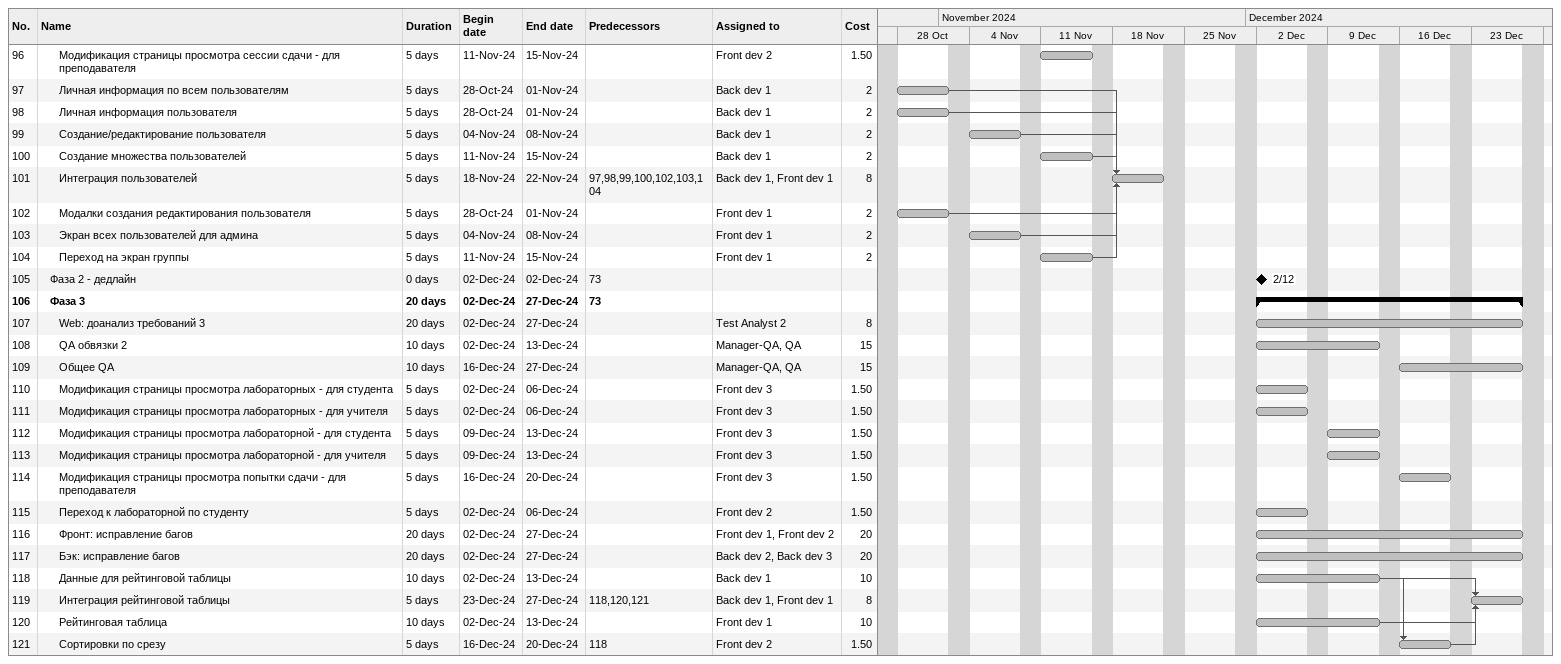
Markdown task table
| ID | Level | Task | Duration | Start | Finish | Predecessors | Resources | Cost |
|---|---|---|---|---|---|---|---|---|
| 96 | 3 | Модификация страницы просмотра сессии сдачи - для преподавателя | 5d | 2024-11-11 | 2024-11-15 |  | Front dev 2 | 1.50 |
| 97 | 3 | Личная информация по всем пользователям | 5d | 2024-10-28 | 2024-11-01 |  | Back dev 1 | 2 |
| 98 | 3 | Личная информация пользователя | 5d | 2024-10-28 | 2024-11-01 |  | Back dev 1 | 2 |
| 99 | 3 | Создание/редактирование пользователя | 5d | 2024-11-04 | 2024-11-08 |  | Back dev 1 | 2 |
| 100 | 3 | Создание множества пользователей | 5d | 2024-11-11 | 2024-11-15 |  | Back dev 1 | 2 |
| 101 | 3 | Интеграция пользователей | 5d | 2024-11-18 | 2024-11-22 | 97, 98, 99, 100, 102, 103, 104 | Back dev 1, Front dev 1 | 8 |
| 102 | 3 | Модалки создания редактирования пользователя | 5d | 2024-10-28 | 2024-11-01 |  | Front dev 1 | 2 |
| 103 | 3 | Экран всех пользователей для админа | 5d | 2024-11-04 | 2024-11-08 |  | Front dev 1 | 2 |
| 104 | 3 | Переход на экран группы | 5d | 2024-11-11 | 2024-11-15 |  | Front dev 1 | 2 |
| 105 | 2 | Фаза 2 - дедлайн | 0d | 2024-12-02 | 2024-12-02 | 73 |  |  |
| 106 | 2 | **Фаза 3** | 20d | 2024-12-02 | 2024-12-27 | 73 |  |  |
| 107 | 3 | Web: доанализ требований 3 | 20d | 2024-12-02 | 2024-12-27 |  | Test Analyst 2 | 8 |
| 108 | 3 | QA обвязки 2 | 10d | 2024-12-02 | 2024-12-13 |  | Manager-QA, QA | 15 |
| 109 | 3 | Общее QA | 10d | 2024-12-16 | 2024-12-27 |  | Manager-QA, QA | 15 |
| 110 | 3 | Модификация страницы просмотра лабораторных - для студента | 5d | 2024-12-02 | 2024-12-06 |  | Front dev 3 | 1.50 |
| 111 | 3 | Модификация страницы просмотра лабораторных - для учителя | 5d | 2024-12-02 | 2024-12-06 |  | Front dev 3 | 1.50 |
| 112 | 3 | Модификация страницы просмотра лабораторной - для студента | 5d | 2024-12-09 | 2024-12-13 |  | Front dev 3 | 1.50 |
| 113 | 3 | Модификация страницы просмотра лабораторной - для учителя | 5d | 2024-12-09 | 2024-12-13 |  | Front dev 3 | 1.50 |
| 114 | 3 | Модификация страницы просмотра попытки сдачи - для преподавателя | 5d | 2024-12-16 | 2024-12-20 |  | Front dev 3 | 1.50 |
| 115 | 3 | Переход к лабораторной по студенту | 5d | 2024-12-02 | 2024-12-06 |  | Front dev 2 | 1.50 |
| 116 | 3 | Фронт: исправление багов | 20d | 2024-12-02 | 2024-12-27 |  | Front dev 1, Front dev 2 | 20 |
| 117 | 3 | Бэк: исправление багов | 20d | 2024-12-02 | 2024-12-27 |  | Back dev 2, Back dev 3 | 20 |
| 118 | 3 | Данные для рейтинговой таблицы | 10d | 2024-12-02 | 2024-12-13 |  | Back dev 1 | 10 |
| 119 | 3 | Интеграция рейтинговой таблицы | 5d | 2024-12-23 | 2024-12-27 | 118, 120, 121 | Back dev 1, Front dev 1 | 8 |
| 120 | 3 | Рейтинговая таблица | 10d | 2024-12-02 | 2024-12-13 |  | Front dev 1 | 10 |
| 121 | 3 | Сортировки по срезу | 5d | 2024-12-16 | 2024-12-20 | 118 | Front dev 2 | 1.50 |
